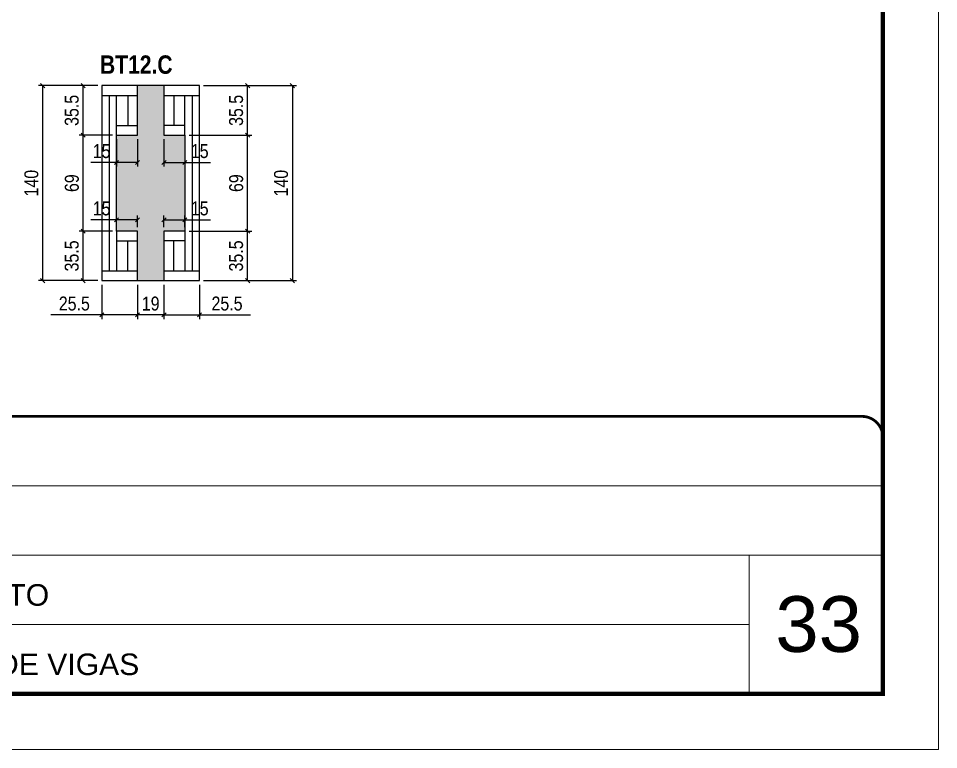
# Model space of a CAD drawing. Extents: x 13154 to 22413, y 1253 to 30260.
# Drawn here: x 13979 to 14639, y 19631 to 20156 of the extents above; entities that cross this region are included whole.
import ezdxf

# ---------------------------------------------------------------- set-up
doc = ezdxf.new("R2010")
doc.units = 0
doc.linetypes.add('CONTINUO', pattern=[0])
doc.linetypes.add('DASHED', pattern=[0.75, 0.5, -0.25])
for name, color, linetype, lineweight in [('CARIMBO', 255, 'Continuous', 9), ('Folhas', 255, 'Continuous', 9), ('SARRAFO DE PRESSAO', 251, 'DASHED', 9)]:
    doc.layers.add(name, color=color, linetype=linetype, lineweight=lineweight)
for name, color, linetype in [('COTA', 241, 'Continuous'), ('NOMENCLATURA', 7, 'Continuous'), ('Painéis', 200, 'Continuous'), ('SARR_2.2x7', 40, 'Continuous'), ('SARR_EDITAR', 141, 'Continuous')]:
    doc.layers.add(name, color=color, linetype=linetype)
doc.styles.add('ARIAL', font='arial.ttf')
doc.styles.add('COTA TECNICA', font='techl___.ttf', dxfattribs={"height": 10})
doc.styles.add('TECNICA', font='techb___.ttf', dxfattribs={"height": 10})
doc.dimstyles.new('PAINEL', dxfattribs={"dimtxt": 10, "dimasz": 3, "dimexe": 3, "dimexo": 3, "dimgap": 3, "dimtad": 1, "dimdec": 1, "dimzin": 12, "dimdsep": 46, "dimtxsty": 'COTA TECNICA', "dimblk1": 'OBLIQUE', "dimblk2": 'OBLIQUE', "dimsah": 1, "dimcen": 0.9, "dimclrd": 4, "dimclre": 4, "dimclrt": 240, "dimadec": 1, "dimazin": 3, "dimtfac": 1, "dimtdec": 1, "dimtmove": 0, "dimatfit": 3, "dimfxl": 1, "dimtolj": 1, "dimtzin": 12, "dimarcsym": 0})

# ---------------------------------------------------------------- blocks, each defined once
blk = doc.blocks.new('9999999999')
at = {"color": 30, "linetype": 'CONTINUO'}
for p, q in [((98564.56, 34379.64), (99583.98, 34379.64)), ((98564.56, 34329.83), (99487.98, 34329.83)), ((99583.98, 34329.83), (99487.98, 34329.83)), ((99487.98, 34329.83), (99487.98, 34230.21)), ((98564.56, 34280.02), (99487.98, 34280.02))]:
    blk.add_line(p, q, dxfattribs=at)
at = {"color": 30, "linetype": 'CONTINUO', "const_width": 2}
blk.add_lwpolyline([(99583.98, 34230.21), (99583.98, 34414.45, 0.414214), (99568.98, 34429.45), (98228.98, 34429.45, 0.414214), (98213.98, 34414.45), (98213.98, 34245.21, 0.414214), (98228.98, 34230.21), (99583.98, 34230.21)], format="xyb", dxfattribs=at)
at = {"layer": 'Folhas'}
blk.add_lwpolyline([(98138.98, 34190.21), (99623.98, 34190.21), (99623.98, 35240.21), (98138.98, 35240.21)], close=True, dxfattribs=at)
at = {"layer": 'Folhas', "color": 30, "const_width": 3}
blk.add_lwpolyline([(98213.98, 34230.21), (99583.98, 34230.21), (99583.98, 35200.21), (98213.98, 35200.21)], close=True, dxfattribs=at)
at = {"color": 7, "linetype": 'Continuous', "ltscale": 5, "style": 'ARIAL'}
for s, p in [('1°PAVIMENTO', (98837.68, 34293.51)), ('LATERAIS DE VIGAS', (98837.68, 34243.7))]:
    blk.add_text(s, height=15.4829, dxfattribs=at).set_placement(p)
blk = doc.blocks.new('_Oblique')
at = {"color": 0, "linetype": 'ByBlock', "lineweight": -2}
blk.add_line((-0.5, -0.5), (0.5, 0.5), dxfattribs=at)
blk = doc.blocks.new('*D1945')
at = {"layer": 'COTA', "color": 4, "lineweight": -2, "transparency": 16777216}
for p, q in [((14111.97, 20107.28), (14178.66, 20107.28)), ((14175.66, 20107.28), (14175.66, 19967.28)), ((14111.97, 19967.28), (14178.66, 19967.28))]:
    blk.add_line(p, q, dxfattribs=at)
at = {"layer": 'Defpoints', "color": 0, "transparency": 16777216}
for p in [(14108.97, 20107.28), (14108.97, 19967.28), (14175.66, 19967.28)]:
    blk.add_point(p, dxfattribs=at)
at = {"layer": 'COTA', "color": 4, "lineweight": -2, "transparency": 16777216, "xscale": 3, "yscale": 3, "zscale": 3}
for p, rotation in [((14175.66, 20107.28), 90), ((14175.66, 19967.28), 270)]:
    blk.add_blockref('_Oblique', p, dxfattribs=dict(at, rotation=rotation))
at = {"layer": 'COTA', "color": 240, "transparency": 16777216, "insert": (14167.56, 20037.28), "char_height": 10, "attachment_point": 5, "rotation": 90, "style": 'COTA TECNICA'}
blk.add_mtext('\\A1;140', dxfattribs=at)
blk = doc.blocks.new('*D1946')
at = {"layer": 'COTA', "color": 4, "lineweight": -2, "transparency": 16777216}
for p, q in [((14035.97, 20107.28), (13993.5, 20107.28)), ((13996.5, 19967.28), (13996.5, 20107.28)), ((14035.97, 19967.28), (13993.5, 19967.28))]:
    blk.add_line(p, q, dxfattribs=at)
at = {"layer": 'Defpoints', "color": 0, "transparency": 16777216}
for p in [(13996.5, 20107.28), (14038.97, 20107.28), (14038.97, 19967.28)]:
    blk.add_point(p, dxfattribs=at)
at = {"layer": 'COTA', "color": 4, "lineweight": -2, "transparency": 16777216, "xscale": 3, "yscale": 3, "zscale": 3}
for p, rotation in [((13996.5, 20107.28), 90), ((13996.5, 19967.28), 270)]:
    blk.add_blockref('_Oblique', p, dxfattribs=dict(at, rotation=rotation))
at = {"layer": 'COTA', "color": 240, "transparency": 16777216, "insert": (13988.4, 20037.28), "char_height": 10, "attachment_point": 5, "rotation": 90, "style": 'COTA TECNICA'}
blk.add_mtext('\\A1;140', dxfattribs=at)
blk = doc.blocks.new('*D1947')
at = {"layer": 'COTA', "color": 4, "lineweight": -2, "transparency": 16777216}
for p, q in [((14038.97, 19964.28), (14038.97, 19939.68)), ((14064.47, 19964.28), (14064.47, 19939.68)), ((14038.97, 19942.68), (14002.4, 19942.68)), ((14064.47, 19942.68), (14038.97, 19942.68))]:
    blk.add_line(p, q, dxfattribs=at)
at = {"layer": 'Defpoints', "color": 0, "transparency": 16777216}
for p in [(14038.97, 19967.28), (14064.47, 19967.28), (14038.97, 19942.68)]:
    blk.add_point(p, dxfattribs=at)
at = {"layer": 'COTA', "color": 4, "lineweight": -2, "transparency": 16777216, "xscale": 3, "yscale": 3, "zscale": 3, "rotation": 180}
blk.add_blockref('_Oblique', (14038.97, 19942.68), dxfattribs=at)
at = {"layer": 'COTA', "color": 4, "lineweight": -2, "transparency": 16777216, "xscale": 3, "yscale": 3, "zscale": 3}
blk.add_blockref('_Oblique', (14064.47, 19942.68), dxfattribs=at)
at = {"layer": 'COTA', "color": 240, "transparency": 16777216, "insert": (14019.18, 19950.79), "char_height": 10, "attachment_point": 5, "style": 'COTA TECNICA'}
blk.add_mtext('\\A1;25.5', dxfattribs=at)
blk = doc.blocks.new('*D1948')
at = {"layer": 'COTA', "color": 4, "lineweight": -2, "transparency": 16777216}
for p, q in [((14064.47, 19964.28), (14064.47, 19939.68)), ((14083.47, 19964.28), (14083.47, 19939.68)), ((14083.47, 19942.68), (14064.47, 19942.68))]:
    blk.add_line(p, q, dxfattribs=at)
at = {"layer": 'Defpoints', "color": 0, "transparency": 16777216}
for p in [(14064.47, 19967.28), (14083.47, 19967.28), (14064.47, 19942.68)]:
    blk.add_point(p, dxfattribs=at)
at = {"layer": 'COTA', "color": 4, "lineweight": -2, "transparency": 16777216, "xscale": 3, "yscale": 3, "zscale": 3, "rotation": 180}
blk.add_blockref('_Oblique', (14064.47, 19942.68), dxfattribs=at)
at = {"layer": 'COTA', "color": 4, "lineweight": -2, "transparency": 16777216, "xscale": 3, "yscale": 3, "zscale": 3}
blk.add_blockref('_Oblique', (14083.47, 19942.68), dxfattribs=at)
at = {"layer": 'COTA', "color": 240, "transparency": 16777216, "insert": (14073.97, 19950.77), "char_height": 10, "attachment_point": 5, "style": 'COTA TECNICA'}
blk.add_mtext('\\A1;19', dxfattribs=at)
blk = doc.blocks.new('*D1949')
at = {"layer": 'COTA', "color": 4, "lineweight": -2, "transparency": 16777216}
for p, q in [((14083.47, 19964.28), (14083.47, 19939.68)), ((14108.97, 19964.28), (14108.97, 19939.68)), ((14083.47, 19942.68), (14108.97, 19942.68)), ((14108.97, 19942.68), (14145.54, 19942.68))]:
    blk.add_line(p, q, dxfattribs=at)
at = {"layer": 'Defpoints', "color": 0, "transparency": 16777216}
for p in [(14083.47, 19967.28), (14108.97, 19967.28), (14108.97, 19942.68)]:
    blk.add_point(p, dxfattribs=at)
at = {"layer": 'COTA', "color": 4, "lineweight": -2, "transparency": 16777216, "xscale": 3, "yscale": 3, "zscale": 3, "rotation": 180}
blk.add_blockref('_Oblique', (14083.47, 19942.68), dxfattribs=at)
at = {"layer": 'COTA', "color": 4, "lineweight": -2, "transparency": 16777216, "xscale": 3, "yscale": 3, "zscale": 3}
blk.add_blockref('_Oblique', (14108.97, 19942.68), dxfattribs=at)
at = {"layer": 'COTA', "color": 240, "transparency": 16777216, "insert": (14128.76, 19950.79), "char_height": 10, "attachment_point": 5, "style": 'COTA TECNICA'}
blk.add_mtext('\\A1;25.5', dxfattribs=at)
blk = doc.blocks.new('*D1950')
at = {"layer": 'COTA', "color": 4, "lineweight": -2, "transparency": 16777216}
for p, q in [((14101.47, 20002.78), (14146.52, 20002.78)), ((14143.52, 19967.28), (14143.52, 20002.78)), ((14111.97, 19967.28), (14146.52, 19967.28))]:
    blk.add_line(p, q, dxfattribs=at)
at = {"layer": 'Defpoints', "color": 0, "transparency": 16777216}
for p in [(14098.47, 20002.78), (14143.52, 20002.78), (14108.97, 19967.28)]:
    blk.add_point(p, dxfattribs=at)
at = {"layer": 'COTA', "color": 4, "lineweight": -2, "transparency": 16777216, "xscale": 3, "yscale": 3, "zscale": 3}
for p, rotation in [((14143.52, 20002.78), 90), ((14143.52, 19967.28), 270)]:
    blk.add_blockref('_Oblique', p, dxfattribs=dict(at, rotation=rotation))
at = {"layer": 'COTA', "color": 240, "transparency": 16777216, "insert": (14135.3, 19985.03), "char_height": 10, "attachment_point": 5, "rotation": 90, "style": 'COTA TECNICA'}
blk.add_mtext('\\A1;35.5', dxfattribs=at)
blk = doc.blocks.new('*D1951')
at = {"layer": 'COTA', "color": 4, "lineweight": -2, "transparency": 16777216}
for p, q in [((14101.47, 20071.78), (14146.52, 20071.78)), ((14143.52, 20002.78), (14143.52, 20071.78)), ((14101.47, 20002.78), (14146.52, 20002.78))]:
    blk.add_line(p, q, dxfattribs=at)
at = {"layer": 'Defpoints', "color": 0, "transparency": 16777216}
for p in [(14098.47, 20071.78), (14143.52, 20071.78), (14098.47, 20002.78)]:
    blk.add_point(p, dxfattribs=at)
at = {"layer": 'COTA', "color": 4, "lineweight": -2, "transparency": 16777216, "xscale": 3, "yscale": 3, "zscale": 3}
for p, rotation in [((14143.52, 20071.78), 90), ((14143.52, 20002.78), 270)]:
    blk.add_blockref('_Oblique', p, dxfattribs=dict(at, rotation=rotation))
at = {"layer": 'COTA', "color": 240, "transparency": 16777216, "insert": (14135.39, 20037.28), "char_height": 10, "attachment_point": 5, "rotation": 90, "style": 'COTA TECNICA'}
blk.add_mtext('\\A1;69', dxfattribs=at)
blk = doc.blocks.new('*D1952')
at = {"layer": 'COTA', "color": 4, "lineweight": -2, "transparency": 16777216}
for p, q in [((14111.97, 20107.28), (14146.52, 20107.28)), ((14143.52, 20071.78), (14143.52, 20107.28)), ((14101.47, 20071.78), (14146.52, 20071.78))]:
    blk.add_line(p, q, dxfattribs=at)
at = {"layer": 'Defpoints', "color": 0, "transparency": 16777216}
for p in [(14108.97, 20107.28), (14143.52, 20107.28), (14098.47, 20071.78)]:
    blk.add_point(p, dxfattribs=at)
at = {"layer": 'COTA', "color": 4, "lineweight": -2, "transparency": 16777216, "xscale": 3, "yscale": 3, "zscale": 3}
for p, rotation in [((14143.52, 20107.28), 90), ((14143.52, 20071.78), 270)]:
    blk.add_blockref('_Oblique', p, dxfattribs=dict(at, rotation=rotation))
at = {"layer": 'COTA', "color": 240, "transparency": 16777216, "insert": (14135.3, 20089.53), "char_height": 10, "attachment_point": 5, "rotation": 90, "style": 'COTA TECNICA'}
blk.add_mtext('\\A1;35.5', dxfattribs=at)
blk = doc.blocks.new('*D1953')
at = {"layer": 'COTA', "color": 4, "lineweight": -2, "transparency": 16777216}
for p, q in [((14046.47, 20002.78), (14022.56, 20002.78)), ((14025.56, 19967.28), (14025.56, 20002.78)), ((14035.97, 19967.28), (14022.56, 19967.28))]:
    blk.add_line(p, q, dxfattribs=at)
at = {"layer": 'Defpoints', "color": 0, "transparency": 16777216}
for p in [(14025.56, 20002.78), (14049.47, 20002.78), (14038.97, 19967.28)]:
    blk.add_point(p, dxfattribs=at)
at = {"layer": 'COTA', "color": 4, "lineweight": -2, "transparency": 16777216, "xscale": 3, "yscale": 3, "zscale": 3}
for p, rotation in [((14025.56, 20002.78), 90), ((14025.56, 19967.28), 270)]:
    blk.add_blockref('_Oblique', p, dxfattribs=dict(at, rotation=rotation))
at = {"layer": 'COTA', "color": 240, "transparency": 16777216, "insert": (14017.34, 19985.03), "char_height": 10, "attachment_point": 5, "rotation": 90, "style": 'COTA TECNICA'}
blk.add_mtext('\\A1;35.5', dxfattribs=at)
blk = doc.blocks.new('*D1954')
at = {"layer": 'COTA', "color": 4, "lineweight": -2, "transparency": 16777216}
for p, q in [((14046.47, 20071.78), (14022.56, 20071.78)), ((14025.56, 20002.78), (14025.56, 20071.78)), ((14046.47, 20002.78), (14022.56, 20002.78))]:
    blk.add_line(p, q, dxfattribs=at)
at = {"layer": 'Defpoints', "color": 0, "transparency": 16777216}
for p in [(14025.56, 20071.78), (14049.47, 20071.78), (14049.47, 20002.78)]:
    blk.add_point(p, dxfattribs=at)
at = {"layer": 'COTA', "color": 4, "lineweight": -2, "transparency": 16777216, "xscale": 3, "yscale": 3, "zscale": 3}
for p, rotation in [((14025.56, 20071.78), 90), ((14025.56, 20002.78), 270)]:
    blk.add_blockref('_Oblique', p, dxfattribs=dict(at, rotation=rotation))
at = {"layer": 'COTA', "color": 240, "transparency": 16777216, "insert": (14017.43, 20037.28), "char_height": 10, "attachment_point": 5, "rotation": 90, "style": 'COTA TECNICA'}
blk.add_mtext('\\A1;69', dxfattribs=at)
blk = doc.blocks.new('*D1955')
at = {"layer": 'COTA', "color": 4, "lineweight": -2, "transparency": 16777216}
for p, q in [((14035.97, 20107.28), (14022.56, 20107.28)), ((14025.56, 20071.78), (14025.56, 20107.28)), ((14046.47, 20071.78), (14022.56, 20071.78))]:
    blk.add_line(p, q, dxfattribs=at)
at = {"layer": 'Defpoints', "color": 0, "transparency": 16777216}
for p in [(14025.56, 20107.28), (14038.97, 20107.28), (14049.47, 20071.78)]:
    blk.add_point(p, dxfattribs=at)
at = {"layer": 'COTA', "color": 4, "lineweight": -2, "transparency": 16777216, "xscale": 3, "yscale": 3, "zscale": 3}
for p, rotation in [((14025.56, 20107.28), 90), ((14025.56, 20071.78), 270)]:
    blk.add_blockref('_Oblique', p, dxfattribs=dict(at, rotation=rotation))
at = {"layer": 'COTA', "color": 240, "transparency": 16777216, "insert": (14017.34, 20089.53), "char_height": 10, "attachment_point": 5, "rotation": 90, "style": 'COTA TECNICA'}
blk.add_mtext('\\A1;35.5', dxfattribs=at)
blk = doc.blocks.new('*D1956')
at = {"layer": 'COTA', "color": 4, "lineweight": -2, "transparency": 16777216}
for p, q in [((14049.47, 20010.97), (14031.1, 20010.97)), ((14049.47, 20005.78), (14049.47, 20013.97)), ((14064.47, 20010.97), (14049.47, 20010.97)), ((14064.47, 20005.78), (14064.47, 20013.97))]:
    blk.add_line(p, q, dxfattribs=at)
at = {"layer": 'Defpoints', "color": 0, "transparency": 16777216}
for p in [(14049.47, 20010.97), (14049.47, 20002.78), (14064.47, 20002.78)]:
    blk.add_point(p, dxfattribs=at)
at = {"layer": 'COTA', "color": 4, "lineweight": -2, "transparency": 16777216, "xscale": 3, "yscale": 3, "zscale": 3, "rotation": 180}
blk.add_blockref('_Oblique', (14049.47, 20010.97), dxfattribs=at)
at = {"layer": 'COTA', "color": 4, "lineweight": -2, "transparency": 16777216, "xscale": 3, "yscale": 3, "zscale": 3}
blk.add_blockref('_Oblique', (14064.47, 20010.97), dxfattribs=at)
at = {"layer": 'COTA', "color": 240, "transparency": 16777216, "insert": (14038.78, 20019.08), "char_height": 10, "attachment_point": 5, "style": 'COTA TECNICA'}
blk.add_mtext('\\A1;15', dxfattribs=at)
blk = doc.blocks.new('*D1957')
at = {"layer": 'COTA', "color": 4, "lineweight": -2, "transparency": 16777216}
for p, q in [((14083.47, 20005.78), (14083.47, 20013.97)), ((14083.47, 20010.97), (14098.47, 20010.97)), ((14098.47, 20005.78), (14098.47, 20013.97)), ((14098.47, 20010.97), (14116.84, 20010.97))]:
    blk.add_line(p, q, dxfattribs=at)
at = {"layer": 'Defpoints', "color": 0, "transparency": 16777216}
for p in [(14098.47, 20010.97), (14083.47, 20002.78), (14098.47, 20002.78)]:
    blk.add_point(p, dxfattribs=at)
at = {"layer": 'COTA', "color": 4, "lineweight": -2, "transparency": 16777216, "xscale": 3, "yscale": 3, "zscale": 3, "rotation": 180}
blk.add_blockref('_Oblique', (14083.47, 20010.97), dxfattribs=at)
at = {"layer": 'COTA', "color": 4, "lineweight": -2, "transparency": 16777216, "xscale": 3, "yscale": 3, "zscale": 3}
blk.add_blockref('_Oblique', (14098.47, 20010.97), dxfattribs=at)
at = {"layer": 'COTA', "color": 240, "transparency": 16777216, "insert": (14109.16, 20019.08), "char_height": 10, "attachment_point": 5, "style": 'COTA TECNICA'}
blk.add_mtext('\\A1;15', dxfattribs=at)
blk = doc.blocks.new('*D1958')
at = {"layer": 'COTA', "color": 4, "lineweight": -2, "transparency": 16777216}
for p, q in [((14083.47, 20068.78), (14083.47, 20049.13)), ((14098.47, 20068.78), (14098.47, 20049.13)), ((14083.47, 20052.13), (14098.47, 20052.13)), ((14098.47, 20052.13), (14116.84, 20052.13))]:
    blk.add_line(p, q, dxfattribs=at)
at = {"layer": 'Defpoints', "color": 0, "transparency": 16777216}
for p in [(14083.47, 20071.78), (14098.47, 20071.78), (14098.47, 20052.13)]:
    blk.add_point(p, dxfattribs=at)
at = {"layer": 'COTA', "color": 4, "lineweight": -2, "transparency": 16777216, "xscale": 3, "yscale": 3, "zscale": 3, "rotation": 180}
blk.add_blockref('_Oblique', (14083.47, 20052.13), dxfattribs=at)
at = {"layer": 'COTA', "color": 4, "lineweight": -2, "transparency": 16777216, "xscale": 3, "yscale": 3, "zscale": 3}
blk.add_blockref('_Oblique', (14098.47, 20052.13), dxfattribs=at)
at = {"layer": 'COTA', "color": 240, "transparency": 16777216, "insert": (14109.16, 20060.24), "char_height": 10, "attachment_point": 5, "style": 'COTA TECNICA'}
blk.add_mtext('\\A1;15', dxfattribs=at)
blk = doc.blocks.new('*D1959')
at = {"layer": 'COTA', "color": 4, "lineweight": -2, "transparency": 16777216}
for p, q in [((14049.47, 20068.78), (14049.47, 20049.13)), ((14064.47, 20068.78), (14064.47, 20049.13)), ((14049.47, 20052.13), (14031.1, 20052.13)), ((14064.47, 20052.13), (14049.47, 20052.13))]:
    blk.add_line(p, q, dxfattribs=at)
at = {"layer": 'Defpoints', "color": 0, "transparency": 16777216}
for p in [(14049.47, 20071.78), (14064.47, 20071.78), (14049.47, 20052.13)]:
    blk.add_point(p, dxfattribs=at)
at = {"layer": 'COTA', "color": 4, "lineweight": -2, "transparency": 16777216, "xscale": 3, "yscale": 3, "zscale": 3, "rotation": 180}
blk.add_blockref('_Oblique', (14049.47, 20052.13), dxfattribs=at)
at = {"layer": 'COTA', "color": 4, "lineweight": -2, "transparency": 16777216, "xscale": 3, "yscale": 3, "zscale": 3}
blk.add_blockref('_Oblique', (14064.47, 20052.13), dxfattribs=at)
at = {"layer": 'COTA', "color": 240, "transparency": 16777216, "insert": (14038.78, 20060.24), "char_height": 10, "attachment_point": 5, "style": 'COTA TECNICA'}
blk.add_mtext('\\A1;15', dxfattribs=at)

msp = doc.modelspace()

# ---------------------------------------------------------------- hatches: boundary and pattern name
at = {"layer": 'COTA'}
h = msp.add_hatch(dxfattribs=at)
h.set_pattern_fill('AR-CONC', color=256, scale=0.03)
h.set_pattern_definition([(50, (-113.1924, 0), (5.4655401, -0.4781726), [0.5715, -6.2865]), (355, (-113.1924, 0), (-1.0573026, 5.7317054), [0.4572, -5.0292175]), (100.451445, (-112.737, -0.04), (4.4082374, 5.2535326), [0.4857003, -5.3427073]), (46.1842, (-113.1924, 1.524), (8.1323712, -1.2612698), [0.85725, -9.42975]), (96.635558, (-112.515, 1.419), (7.122124, 7.4227837), [0.7285507, -8.0140682]), (351.18415, (-113.192, 1.524), (7.122124, 7.4227837), [0.685799, -7.543792]), (21, (-112.4304, 1.143), (4.5484317, -3.06795595), [0.5715, -6.2865]), (326, (-112.4304, 1.143), (1.8540609, 5.525639), [0.4572, -5.0292]), (71.451445, (-112.0514, 0.8873), (6.4024926, 2.4576831), [0.4857003, -5.3426981]), (37.5, (-113.1924, 0), (0.0926581, 2.53665117), [0, -4.96824, 0, -5.1054, 0, -5.04825]), (7.5, (-113.1924, 0), (2.00458988, 3.00541724), [0, -2.91084, 0, -4.85394, 0, -1.92405]), (327.5, (-114.8917, 0), (4.06771786, -0.17186232), [0, -1.905, 0, -5.9436, 0, -7.8867]), (317.5, (-115.6537, 0), (4.44387544, 0.76279473), [0, -2.4765, 0, -3.94716, 0, -5.6007])])
h.paths.add_polyline_path([(14064.47, 20002.78), (14064.47, 19967.28), (14083.47, 19967.28), (14083.47, 20002.78), (14098.47, 20002.78), (14098.47, 20071.78), (14083.47, 20071.78), (14083.47, 20107.28), (14064.47, 20107.28), (14064.47, 20071.78), (14049.47, 20071.78), (14049.47, 20002.78)])

# ---------------------------------------------------------------- linework, layer by layer
for p, q in [((14083.47, 20107.28), (14064.47, 20107.28)), ((14049.47, 20071.78), (14049.47, 20100.28)), ((14098.47, 20071.78), (14098.47, 20100.28)), ((14049.47, 20002.78), (14049.47, 19974.28)), ((14098.47, 20002.78), (14098.47, 19974.28)), ((14064.47, 19967.28), (14083.47, 19967.28))]:
    msp.add_line(p, q, dxfattribs=at)
at = {"layer": 'Painéis', "linetype": 'Continuous'}
for points in [[(14064.47, 20107.28), (14038.97, 20107.28), (14038.97, 19967.28), (14064.47, 19967.28), (14064.47, 20002.78), (14049.47, 20002.78), (14049.47, 20071.78), (14064.47, 20071.78)], [(14108.97, 20107.28), (14083.47, 20107.28), (14083.47, 20071.78), (14098.47, 20071.78), (14098.47, 20002.78), (14083.47, 20002.78), (14083.47, 19967.28), (14108.97, 19967.28)]]:
    msp.add_lwpolyline(points, close=True, dxfattribs=at)
at = {"layer": 'SARR_2.2x7', "linetype": 'Continuous'}
for p, q in [((14038.97, 20100.28), (14064.47, 20100.28)), ((14057.47, 20100.28), (14057.47, 20078.78)), ((14083.47, 20100.28), (14108.97, 20100.28)), ((14090.47, 20100.28), (14090.47, 20078.78)), ((14049.47, 20078.78), (14064.47, 20078.78)), ((14098.47, 20078.78), (14083.47, 20078.78)), ((14049.47, 19995.78), (14064.47, 19995.78)), ((14057.47, 19974.28), (14057.47, 19995.78)), ((14098.47, 19995.78), (14083.47, 19995.78)), ((14090.47, 19974.28), (14090.47, 19995.78)), ((14038.97, 19974.28), (14064.47, 19974.28)), ((14083.47, 19974.28), (14108.97, 19974.28))]:
    msp.add_line(p, q, dxfattribs=at)
at = {"layer": 'SARR_EDITAR'}
for p, q in [((14044.22, 20100.28), (14044.22, 19974.28)), ((14103.72, 20100.28), (14103.72, 19974.28))]:
    msp.add_line(p, q, dxfattribs=at)

# ---------------------------------------------------------------- block references
at = {"layer": 'SARRAFO DE PRESSAO', "color": 6, "linetype": 'ByBlock'}
msp.add_blockref('9999999999', (-84984.6, -14559.63), dxfattribs=at)

# ---------------------------------------------------------------- texts
at = {"layer": 'CARIMBO', "style": 'ARIAL'}
msp.add_text('33', height=40, dxfattribs=at).set_placement((14522.24, 19700.72))
at = {"layer": 'NOMENCLATURA', "style": 'TECNICA'}
msp.add_text('BT12.C', height=13.2, dxfattribs=at).set_placement((14037.59, 20115.8))

# ---------------------------------------------------------------- dimensions: what is measured, and where the dimension line sits
at = {"layer": 'COTA'}
for base, p1, p2, picture, middle in [((13996.5, 20107.28), (14038.97, 19967.28), (14038.97, 20107.28), '*D1946', (13988.4, 20037.28)), ((14175.66, 19967.28), (14108.97, 20107.28), (14108.97, 19967.28), '*D1945', (14167.56, 20037.28)), ((14025.56, 20002.78), (14038.97, 19967.28), (14049.47, 20002.78), '*D1953', (14017.34, 19985.03)), ((14143.52, 20002.78), (14108.97, 19967.28), (14098.47, 20002.78), '*D1950', (14135.3, 19985.03))]:
    dim = msp.add_linear_dim(base=base, p1=p1, p2=p2, angle=90, dimstyle='PAINEL', dxfattribs=at)
    dim.commit()
    dim.dimension.update_dxf_attribs({"geometry": picture, "text_midpoint": middle})
for base, p1, p2, picture, middle in [((14025.56, 20107.28), (14049.47, 20071.78), (14038.97, 20107.28), '*D1955', (14017.34, 20089.53)), ((14143.52, 20107.28), (14098.47, 20071.78), (14108.97, 20107.28), '*D1952', (14135.3, 20089.53)), ((14025.56, 20071.78), (14049.47, 20002.78), (14049.47, 20071.78), '*D1954', (14017.43, 20037.28)), ((14143.52, 20071.78), (14098.47, 20002.78), (14098.47, 20071.78), '*D1951', (14135.39, 20037.28))]:
    dim = msp.add_linear_dim(base=base, p1=p1, p2=p2, angle=90, dimstyle='PAINEL', override={"dimtmove": 1}, dxfattribs=at)
    dim.commit()
    dim.dimension.update_dxf_attribs({"geometry": picture, "text_midpoint": middle})
for base, p1, p2, picture, middle in [((14049.47, 20052.13), (14064.47, 20071.78), (14049.47, 20071.78), '*D1959', (14038.78, 20060.24)), ((14098.47, 20052.13), (14083.47, 20071.78), (14098.47, 20071.78), '*D1958', (14109.16, 20060.24)), ((14049.47, 20010.97), (14064.47, 20002.78), (14049.47, 20002.78), '*D1956', (14038.78, 20019.08)), ((14098.47, 20010.97), (14083.47, 20002.78), (14098.47, 20002.78), '*D1957', (14109.16, 20019.08)), ((14038.97, 19942.68), (14064.47, 19967.28), (14038.97, 19967.28), '*D1947', (14019.18, 19950.79)), ((14064.47, 19942.68), (14083.47, 19967.28), (14064.47, 19967.28), '*D1948', (14073.97, 19950.77)), ((14108.97, 19942.68), (14083.47, 19967.28), (14108.97, 19967.28), '*D1949', (14128.76, 19950.79))]:
    dim = msp.add_linear_dim(base=base, p1=p1, p2=p2, dimstyle='PAINEL', dxfattribs=at)
    dim.commit()
    dim.dimension.update_dxf_attribs({"geometry": picture, "text_midpoint": middle})

doc.saveas('drawing.dxf')
